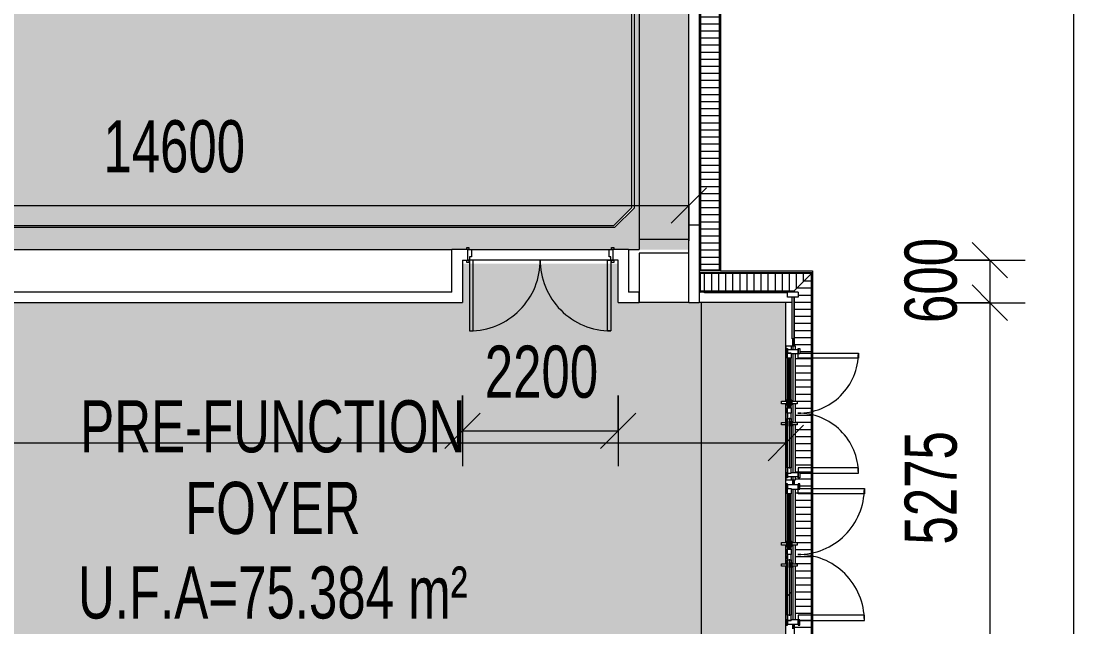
# Model space of a CAD drawing. Header units: millimetres. Extents: x 35540 to 832230, y -10956 to 416550.
# Drawn here: x 150592 to 165487, y 35020 to 43591 of the extents above; entities that cross this region are included whole.
import ezdxf

# ---------------------------------------------------------------- set-up
doc = ezdxf.new("R2010")
doc.units = ezdxf.units.MM
for name, color, linetype, lineweight in [('A-ANNO-DIMS', 211, 'Continuous', 5), ('A-ANNO-DIMS-500', 211, 'Continuous', 5), ('A-AREA-IDEN', 2, 'Continuous', 15), ('A-AREA-PATT', 32, 'Continuous', 5), ('A-DOOR', 31, 'Continuous', 5), ('A-DOOR-FRAM', 31, 'Continuous', 15), ('A-FLOR', 192, 'Continuous', 5), ('A-GLAZ-CURT', 52, 'Continuous', 5), ('A-GLAZ-CWMG', 51, 'Continuous', 5), ('A-WALL', 113, 'Continuous', 5), ('Q-CASE', 31, 'Continuous', 5), ('S-COLS', 52, 'Continuous', 5)]:
    doc.layers.add(name, color=color, linetype=linetype, lineweight=lineweight)
doc.styles.add('Arial', font='arial.ttf', dxfattribs={"width": 0.7, "height": 737.649701})
doc.dimstyles.new('Linear_-_1_5mm_Arial', dxfattribs={"dimscale": 304.8, "dimtxt": 750, "dimasz": 1.64042, "dimexe": 1.64042, "dimexo": 0.0625, "dimgap": 0.82021, "dimtad": 1, "dimdec": 0, "dimzin": 0, "dimdsep": 46, "dimtxsty": 'Arial', "dimblk1": 'OBLIQUE', "dimblk2": 'OBLIQUE', "dimsah": 1, "dimcen": 0.09, "dimadec": 0, "dimazin": 0, "dimtfac": 1, "dimtdec": 4, "dimtix": 1, "dimtmove": 0, "dimatfit": 3, "dimfxl": 1.64042, "dimfxlon": 1, "dimtvp": 1, "dimtolj": 1, "dimtzin": 0, "dimarcsym": 2})

# ---------------------------------------------------------------- blocks, each defined once
blk = doc.blocks.new('Rectangular Mullion - DLN_75 x 150mm _WD_-STUR_ OPENING-6630248-1_F U_F_A_')
at = {"layer": 'A-GLAZ-CWMG'}
for p, q in [((0, 75), (-75, 75)), ((-75, 75), (-75, -75)), ((0, 75), (0, -75)), ((-75, -75), (0, -75))]:
    blk.add_line(p, q, dxfattribs=at)
blk = doc.blocks.new('Rectangular Mullion - DLN_FRAME-11282500-1_F U_F_A_')
at = {"layer": 'A-GLAZ-CWMG'}
for p, q in [((87664, 36045), (87664, 35912)), ((87764, 36045), (87764, 35912)), ((87794, 36045), (87794, 35912)), ((87664, 35877), (87664, 35095)), ((87764, 35877), (87764, 35120)), ((87794, 35877), (87794, 35120))]:
    blk.add_line(p, q, dxfattribs=at)
blk = doc.blocks.new('Rectangular Mullion - DLN_FRAME-11282501-1_F U_F_A_')
at = {"layer": 'A-GLAZ-CWMG'}
for p, q in [((87664, 36995), (87664, 36212)), ((87764, 36970), (87764, 36212)), ((87794, 36970), (87794, 36212)), ((87664, 36177), (87664, 36045)), ((87764, 36177), (87764, 36045)), ((87794, 36177), (87794, 36045))]:
    blk.add_line(p, q, dxfattribs=at)
blk = doc.blocks.new('Rectangular Mullion - DLN_FRAME-V18-1_F U_F_A_')
at = {"layer": 'A-GLAZ-CWMG'}
for p, q in [((87664, 38045), (87664, 37912)), ((87764, 38045), (87764, 37912)), ((87794, 38045), (87794, 37912)), ((87664, 37877), (87664, 37095)), ((87764, 37877), (87764, 37205)), ((87794, 37877), (87794, 37205)), ((87737, 37095), (87664, 37095)), ((87737, 37145), (87737, 37095)), ((87764, 37095), (87737, 37095)), ((87764, 37145), (87764, 37095)), ((87794, 37095), (87764, 37095)), ((87794, 37145), (87794, 37095))]:
    blk.add_line(p, q, dxfattribs=at)
blk = doc.blocks.new('Rectangular Mullion - DLN_FRAME-V19-1_F U_F_A_')
at = {"layer": 'A-GLAZ-CWMG'}
for p, q in [((87664, 38995), (87737, 38995)), ((87664, 38995), (87664, 38212)), ((87737, 38995), (87764, 38995)), ((87737, 38995), (87737, 38945)), ((87764, 38995), (87794, 38995)), ((87764, 38995), (87764, 38945)), ((87764, 38885), (87764, 38212)), ((87794, 38995), (87794, 38945)), ((87794, 38885), (87794, 38212)), ((87664, 38177), (87664, 38045)), ((87764, 38177), (87764, 38045)), ((87794, 38177), (87794, 38045))]:
    blk.add_line(p, q, dxfattribs=at)
blk = doc.blocks.new('System Panel - _DLN__12_12mm laminated clear glass-12670549-1_F U_F_A_')
at = {"layer": 'A-GLAZ-CURT'}
for p, q in [((-294, 12), (294, 12)), ((-294, -12), (-294, 12)), ((294, -12), (294, 12)), ((294, -12), (-294, -12))]:
    blk.add_line(p, q, dxfattribs=at)
blk = doc.blocks.new('DLN-Double Door_X - Double Glazing Door-1700 x 2800 _WH_-AUTO-11148986-1_F U_F_A_')
at = {"layer": 'A-DOOR'}
for p, q in [((-167.5, 160), (-132.5, 160)), ((-167.5, 85), (-167.5, 160)), ((-132.5, 160), (-132.5, 85)), ((132.5, 85), (132.5, 160)), ((132.5, 160), (167.5, 160)), ((167.5, 160), (167.5, 85)), ((-775, 75), (-185, 75)), ((-185, 25), (-775, 25)), ((-185, 85), (-115, 85)), ((-185, 85), (-185, 75)), ((-115, 75), (-185, 75)), ((-185, 25), (-115, 25)), ((-185, 25), (-185, 15)), ((-115, 15), (-185, 15)), ((-167.5, -60), (-167.5, 15)), ((-132.5, 15), (-132.5, -60)), ((-115, 75), (-115, 85)), ((-115, 75), (-75, 75)), ((-115, 15), (-115, 25)), ((-75, 25), (-115, 25)), ((15, 80), (60, 80)), ((15, 80), (15, 75)), ((22.5, 85), (22.5, 80)), ((22.5, 85), (52.5, 85)), ((52.5, 85), (22.5, 85)), ((52.5, 80), (52.5, 85)), ((60, 75), (60, 80)), ((115, 75), (75, 75)), ((75, 25), (115, 25)), ((115, 85), (185, 85)), ((115, 85), (115, 75)), ((185, 75), (115, 75)), ((115, 25), (185, 25)), ((115, 25), (115, 15)), ((185, 15), (115, 15)), ((132.5, -60), (132.5, 15)), ((167.5, 15), (167.5, -60)), ((185, 75), (185, 85)), ((775, 75), (185, 75)), ((185, 15), (185, 25)), ((185, 25), (775, 25)), ((-850, -95), (-850, -925)), ((-775, -75), (-840, -75)), ((-775, -925), (-775, -75)), ((-132.5, -60), (-167.5, -60)), ((167.5, -60), (132.5, -60)), ((775, -75), (840, -75)), ((775, -925), (775, -75)), ((850, -95), (850, -925)), ((-850, -925), (-775, -925)), ((850, -925), (775, -925))]:
    blk.add_line(p, q, dxfattribs=at)
at = {"layer": 'A-DOOR', "lineweight": 15}
for p, q in [((-775, 75), (-850, 75)), ((-850, 75), (-850, 25)), ((-850, 25), (-775, 25)), ((-775, 25), (-775, 75)), ((-75, 55), (-775, 55)), ((-775, 55), (-775, 45)), ((-775, 45), (-75, 45)), ((0, 75), (-75, 75)), ((-75, 75), (-75, 25)), ((-75, 45), (-75, 55)), ((-75, 25), (0, 25)), ((0, 25), (0, 75)), ((0, 75), (75, 75)), ((0, 25), (0, 75)), ((75, 25), (0, 25)), ((75, 75), (75, 25)), ((75, 45), (75, 55)), ((75, 55), (775, 55)), ((775, 45), (75, 45)), ((775, 75), (850, 75)), ((775, 25), (775, 75)), ((775, 55), (775, 45)), ((850, 25), (775, 25)), ((850, 75), (850, 25))]:
    blk.add_line(p, q, dxfattribs=at)
at = {"layer": 'A-DOOR'}
for centre, start, end in [((-850, -75), 270, 0.5), ((850, -75), 179.5, 270)]:
    blk.add_arc(centre, 850, start, end, dxfattribs=at)
at = {"layer": 'A-DOOR-FRAM'}
for p, q in [((-915, 75), (-915, 95)), ((-915, 95), (-840, 95)), ((-840, 75), (-915, 75)), ((-900, 75), (-850, 75)), ((-900, -75), (-900, 75)), ((-850, 75), (-850, 25)), ((-850, 25), (-840, 25)), ((-840, 95), (-840, 75)), ((-840, 25), (-840, -75)), ((840, 95), (915, 95)), ((840, 75), (840, 95)), ((915, 75), (840, 75)), ((840, 25), (850, 25)), ((840, -75), (840, 25)), ((850, 75), (900, 75)), ((850, 25), (850, 75)), ((900, 75), (900, -75)), ((915, 95), (915, 75)), ((-915, -95), (-915, -75)), ((-915, -75), (-840, -75)), ((-840, -95), (-915, -95)), ((-840, -75), (-900, -75)), ((-840, -75), (-840, -95)), ((840, -75), (915, -75)), ((840, -95), (840, -75)), ((900, -75), (840, -75)), ((915, -95), (840, -95)), ((915, -75), (915, -95))]:
    blk.add_line(p, q, dxfattribs=at)
blk = doc.blocks.new('DLN-Double Door_X Corten_SingleDoorSwing - Double Glazing Door-1900 x 2800 _WH_ 2-18325793-1_F U_F_A_')
at = {"layer": 'A-DOOR'}
h = blk.add_hatch(dxfattribs=at)
h.set_pattern_fill('FP_16', color=256, style=0, pattern_type=2)
h.set_pattern_definition([(135, (109792.7, -87764.3), (-1237.437, -1237.437), []), (135, (107917.7, -87764.3), (-1237.437, -1237.437), [])])
h.paths.add_polyline_path([(860, -75), (860, -55), (75, -55), (75, -75), (516.9, -75)], flags=0)
h.paths.add_polyline_path([(860, -27), (860, -25), (75, -27), (75, -45), (860, -45)], flags=0)
for p, q in [((-935, 1010), (-860, 1010)), ((-935, 95), (-935, 1010)), ((-860, 1010), (-860, 75)), ((860, 1010), (860, 75)), ((935, 1010), (860, 1010)), ((935, 95), (935, 1010)), ((-860, 75), (-925, 75)), ((-167.5, 60), (-132.5, 60)), ((-167.5, -15), (-167.5, 60)), ((-132.5, 60), (-132.5, -15)), ((132.5, -15), (132.5, 60)), ((132.5, 60), (167.5, 60)), ((167.5, 60), (167.5, -15)), ((860, 75), (925, 75)), ((-185, -25), (-860, -25)), ((-860, -75), (-185, -75)), ((-185, -15), (-115, -15)), ((-185, -15), (-185, -25)), ((-115, -25), (-185, -25)), ((-185, -75), (-115, -75)), ((-185, -75), (-185, -85)), ((-115, -85), (-185, -85)), ((-167.5, -160), (-167.5, -85)), ((-132.5, -85), (-132.5, -160)), ((-115, -25), (-115, -15)), ((-75, -25), (-115, -25)), ((-115, -85), (-115, -75)), ((-115, -75), (-75, -75)), ((15, -75), (15, -80)), ((60, -80), (15, -80)), ((22.5, -80), (22.5, -85)), ((22.5, -85), (52.5, -85)), ((52.5, -85), (22.5, -85)), ((52.5, -85), (52.5, -80)), ((60, -80), (60, -75)), ((75, -25), (115, -25)), ((115, -75), (75, -75)), ((115, -15), (185, -15)), ((115, -15), (115, -25)), ((185, -25), (115, -25)), ((115, -75), (185, -75)), ((115, -75), (115, -85)), ((185, -85), (115, -85)), ((132.5, -160), (132.5, -85)), ((167.5, -85), (167.5, -160)), ((185, -25), (185, -15)), ((185, -25), (860, -25)), ((185, -85), (185, -75)), ((860, -75), (185, -75)), ((-132.5, -160), (-167.5, -160)), ((167.5, -160), (132.5, -160))]:
    blk.add_line(p, q, dxfattribs=at)
at = {"layer": 'A-DOOR', "lineweight": 15}
for p, q in [((-935, -75), (-935, -25)), ((-935, -25), (-860, -25)), ((-860, -75), (-935, -75)), ((-860, -25), (-860, -75)), ((-860, -45), (-75, -45)), ((-860, -55), (-860, -45)), ((-75, -55), (-860, -55)), ((-75, -75), (-75, -25)), ((-75, -25), (0, -25)), ((-75, -45), (-75, -55)), ((0, -75), (-75, -75)), ((0, -25), (0, -75)), ((75, -25), (0, -25)), ((0, -25), (0, -75)), ((0, -75), (75, -75)), ((75, -75), (75, -25)), ((860, -45), (75, -45)), ((75, -45), (75, -55)), ((75, -55), (860, -55)), ((935, -25), (860, -25)), ((860, -25), (860, -75)), ((860, -55), (860, -45)), ((860, -75), (935, -75)), ((935, -75), (935, -25))]:
    blk.add_line(p, q, dxfattribs=at)
at = {"layer": 'A-DOOR'}
for centre, start, end in [((-935, 75), 359.5, 90), ((935, 75), 90, 180.5)]:
    blk.add_arc(centre, 935, start, end, dxfattribs=at)
at = {"layer": 'A-DOOR-FRAM'}
for p, q in [((-925, 95), (-1000, 95)), ((-1000, 95), (-1000, 75)), ((-1000, 75), (-925, 75)), ((-985, 75), (-985, -75)), ((-925, 75), (-985, 75)), ((-925, 75), (-925, 95)), ((-925, -25), (-925, 75)), ((1000, 95), (925, 95)), ((925, 95), (925, 75)), ((925, 75), (1000, 75)), ((985, 75), (925, 75)), ((925, 75), (925, -25)), ((985, -75), (985, 75)), ((1000, 75), (1000, 95)), ((-925, -75), (-1000, -75)), ((-1000, -75), (-1000, -95)), ((-1000, -95), (-925, -95)), ((-985, -75), (-935, -75)), ((-935, -75), (-935, -25)), ((-935, -25), (-925, -25)), ((-925, -95), (-925, -75)), ((925, -25), (935, -25)), ((1000, -75), (925, -75)), ((925, -75), (925, -95)), ((925, -95), (1000, -95)), ((935, -25), (935, -75)), ((935, -75), (985, -75)), ((1000, -95), (1000, -75))]:
    blk.add_line(p, q, dxfattribs=at)
blk = doc.blocks.new('System Panel - _DLN__12_12mm laminated clear glass-6804565-1_F U_F_A_')
at = {"layer": 'A-GLAZ-CURT'}
for p, q in [((-587.5, 12.5), (587.5, 12.5)), ((-587.5, -12.5), (-587.5, 12.5)), ((587.5, -12.5), (587.5, 12.5)), ((587.5, -12.5), (-587.5, -12.5))]:
    blk.add_line(p, q, dxfattribs=at)
blk = doc.blocks.new('DLN-Surface Channel-L1 - 275x200 _WD_-12676935-1_F U_F_A_')
at = {"layer": 'Q-CASE'}
h = blk.add_hatch(dxfattribs=at)
h.set_pattern_fill('FP_21', color=256, style=0, pattern_type=2)
h.set_pattern_definition([(270, (73762.67, 0), (-100, -6e-15), [])])
h.paths.add_polyline_path([(15, 15), (260, 260), (-1315, 260), (-1315, 15), (-482, 15)], flags=0)
h = blk.add_hatch(dxfattribs=at)
h.set_pattern_fill('FP_22', color=256, style=0, pattern_type=2)
h.set_pattern_definition([(0, (73747.67, -85), (0, -100), [])])
h.paths.add_polyline_path([(15, -5415), (260, -5415), (260, 260), (15, 15), (15, 0), (75, 0), (75, -75), (15, -75), (15, -763), (30, -763), (30, -813), (75, -813), (75, -798), (95, -798), (95, -873), (30, -873), (30, -1545), (60, -1545), (60, -1580), (30, -1580), (30, -1845), (60, -1845), (60, -1880), (30, -1880), (30, -2553), (95, -2553), (95, -2628), (75, -2628), (75, -2613), (30, -2613), (30, -2663), (15, -2663), (15, -2728), (75, -2728), (75, -2713), (95, -2713), (95, -2788), (30, -2788), (30, -3545), (60, -3545), (60, -3580), (30, -3580), (30, -3845), (60, -3845), (60, -3880), (30, -3880), (30, -4638), (95, -4638), (95, -4713), (75, -4713), (75, -4698), (15, -4698), (15, -5277)], flags=0)
for p, q in [((-1315, 275), (-1325, 275)), ((-1315, 275), (-1315, 0)), ((-1315, 265), (-1315, 275)), ((-1315, 275), (275, 275)), ((-1315, 265), (265, 265)), ((260, 260), (-1315, 260)), ((-1315, 260), (-1315, 15)), ((15, 15), (260, 260)), ((260, 260), (15, 15)), ((260, -5415), (260, 260)), ((265, 265), (265, -5415)), ((275, -5415), (275, 275)), ((-1325, 0), (-1315, 0)), ((-1315, 15), (15, 15)), ((-1315, 0), (-1315, 10)), ((-1315, 10), (-1250, 10)), ((-1250, 0), (-1315, 0)), ((-75, 10), (10, 10)), ((10, 0), (10, 10)), ((15, 15), (15, 0)), ((15, -75), (15, -763)), ((0, -763), (0, -663)), ((10, -763), (10, -663)), ((0, -2728), (0, -2663)), ((10, -2728), (10, -2663)), ((15, -2663), (15, -2728)), ((0, -4763), (0, -4698)), ((10, -4763), (10, -4698)), ((15, -4698), (15, -5415)), ((0, -5415), (0, -5350)), ((10, -5415), (10, -5350)), ((0, -5415), (275, -5415)), ((0, -5425), (0, -5415)), ((10, -5415), (0, -5415)), ((15, -5415), (260, -5415)), ((265, -5415), (275, -5415)), ((275, -5425), (275, -5415))]:
    blk.add_line(p, q, dxfattribs=at)
blk = doc.blocks.new('DLN-Surface Channel-S1 - 300x200 _WD_-18251588-1_F U_F_A_')
at = {"layer": 'Q-CASE'}
h = blk.add_hatch(dxfattribs=at)
h.set_pattern_fill('FP_19', color=256, style=0, pattern_type=2)
h.set_pattern_definition([(270, (73747.67, 609.6), (100, 6e-15), [])])
h.paths.add_polyline_path([(5940, 135), (-5940, 135), (-5940, -135), (-3575, -135), (-3575, -27), (-3650, -27), (-3650, 48), (-3500, 48), (-3500, -27), (-3550, -27), (-3550, -135), (-3395, -135), (-3395, -27), (-3470, -27), (-3470, 48), (-3320, 48), (-3320, -27), (-3370, -27), (-3370, -135), (-3215, -135), (-3215, -27), (-3190, -27), (-3190, -135), (-3035, -135), (-3035, -27), (-3110, -27), (-3110, 48), (-2960, 48), (-2960, -27), (-3010, -27), (-3010, -135), (-2930, -135), (-2930, 48), (-2780, 48), (-2780, -135), (-2675, -135), (-2675, -27), (-2650, -27), (-2650, -135), (-2468, -135), (-2539, -35), (-2416, 51), (-2285, -135), (5940, -135)], flags=0)
for p, q in [((-5940, 150), (-5950, 150)), ((-5940, 150), (-5940, -150)), ((-5940, 140), (-5940, 150)), ((-5940, 150), (5940, 150)), ((5940, -150), (5940, 150)), ((5950, 150), (5940, 150)), ((5940, 150), (5940, 140)), ((5950, 150), (5950, -150)), ((-5940, 140), (5940, 140)), ((-5940, -135), (-5940, 135)), ((5940, 135), (-5940, 135)), ((5940, 135), (5940, -135)), ((-5940, -135), (-3575, -135)), ((-5940, -150), (-5940, -140)), ((-3575, -140), (-5940, -140)), ((-3550, -135), (-3395, -135)), ((-3395, -140), (-3550, -140)), ((-3370, -135), (-3215, -135)), ((-3215, -140), (-3370, -140)), ((-3190, -135), (-3035, -135)), ((-3035, -140), (-3190, -140)), ((-3010, -135), (-2930, -135)), ((-2930, -140), (-3010, -140)), ((-2780, -135), (-2675, -135)), ((-2675, -140), (-2780, -140)), ((-2650, -135), (-2468, -135)), ((-2465, -140), (-2650, -140)), ((-2285, -135), (5940, -135)), ((5940, -140), (-2282, -140)), ((5940, -140), (5940, -150)), ((-3700, -150), (-3575, -150)), ((-3550, -150), (-3395, -150)), ((-3370, -150), (-3215, -150)), ((-3190, -150), (-3035, -150)), ((-3010, -150), (-2930, -150)), ((-2780, -150), (-2675, -150)), ((-2650, -150), (-2458, -150)), ((-2275, -150), (-1315, -150)), ((-1240, -150), (-390, -150)), ((-315, -150), (5300, -150))]:
    blk.add_line(p, q, dxfattribs=at)
blk = doc.blocks.new('DLN-Double Door__X03_ - _M20_2000 x 2450 _WH_-16955061-1_F U_F_A_')
at = {"layer": 'A-DOOR'}
for p, q in [((-1000, 1075), (-950, 1075)), ((-1000, 75), (-1000, 1075)), ((-950, 1075), (-950, 75)), ((950, 1075), (950, 75)), ((1000, 1075), (950, 1075)), ((1000, 75), (1000, 1075)), ((-950, 75), (-1000, 75)), ((950, 75), (1000, 75))]:
    blk.add_line(p, q, dxfattribs=at)
for centre, start, end in [((-1000, 75), 359.5, 90), ((1000, 75), 90, 180.5)]:
    blk.add_arc(centre, 1000, start, end, dxfattribs=at)
at = {"layer": 'A-DOOR-FRAM'}
for p, q in [((-1040, 105), (-1010, 105)), ((-1040, 75), (-1040, 105)), ((-1010, 75), (-1040, 75)), ((-1025, 75), (-1000, 75)), ((-1025, -75), (-1025, 75)), ((-1010, 105), (-1010, 75)), ((-1000, 75), (-1000, 25)), ((-1000, 25), (-975, 25)), ((-975, 25), (-975, -75)), ((975, 25), (1000, 25)), ((975, -75), (975, 25)), ((1000, 75), (1025, 75)), ((1000, 25), (1000, 75)), ((1010, 75), (1010, 105)), ((1010, 105), (1040, 105)), ((1040, 75), (1010, 75)), ((1025, 75), (1025, -75)), ((1040, 105), (1040, 75)), ((-1040, -75), (-1010, -75)), ((-1040, -105), (-1040, -75)), ((-1010, -105), (-1040, -105)), ((-975, -75), (-1025, -75)), ((-1010, -75), (-1010, -105)), ((1025, -75), (975, -75)), ((1010, -105), (1010, -75)), ((1010, -75), (1040, -75)), ((1040, -105), (1010, -105)), ((1040, -75), (1040, -105))]:
    blk.add_line(p, q, dxfattribs=at)
blk = doc.blocks.new('DIMBLOCK61-1_F U_F_A_')
at = {"layer": 'A-ANNO-DIMS-500'}
for p, q in [((136987, 38122), (136987, 37122)), ((136987, 37622), (136987, 38122)), ((161412, 38122), (161412, 37122)), ((161412, 37622), (161412, 38122)), ((136987, 37622), (137237, 37872)), ((161412, 37622), (161662, 37872)), ((136987, 37622), (136737, 37372)), ((136987, 37622), (161412, 37622)), ((161412, 37622), (161162, 37372))]:
    blk.add_line(p, q, dxfattribs=at)
at = {"layer": 'A-ANNO-DIMS-500', "color": 0, "insert": (148219, 38829), "char_height": 737.6, "width": 2353.85, "attachment_point": 1, "line_spacing_factor": 0.938532, "style": 'Arial'}
blk.add_mtext('24425', dxfattribs=at)
blk = doc.blocks.new('_Oblique')
at = {"color": 0, "linetype": 'ByBlock', "lineweight": -2}
blk.add_line((-0.5, -0.5), (0.5, 0.5), dxfattribs=at)
blk = doc.blocks.new('DIMBLOCK75-1_F U_F_A_')
at = {"layer": 'A-ANNO-DIMS-500'}
for p, q in [((145437, 41481), (145437, 40481)), ((145437, 40981), (145437, 41481)), ((160037, 40481), (160037, 41481)), ((145437, 40981), (145687, 41231)), ((160037, 40981), (160287, 41231)), ((145437, 40981), (145187, 40731)), ((145437, 40981), (160037, 40981)), ((160037, 40981), (159787, 40731)), ((160037, 40981), (160037, 40481))]:
    blk.add_line(p, q, dxfattribs=at)
at = {"layer": 'A-ANNO-DIMS-500', "color": 0, "insert": (151756, 42188), "char_height": 737.6, "width": 2353.85, "attachment_point": 1, "line_spacing_factor": 0.938532, "style": 'Arial'}
blk.add_mtext('14600', dxfattribs=at)
blk = doc.blocks.new('DIMBLOCK78-1_F U_F_A_')
at = {"layer": 'A-ANNO-DIMS-500'}
for p, q in [((156837, 38294), (156837, 37294)), ((156837, 37794), (156837, 38294)), ((159037, 38294), (159037, 37294)), ((159037, 37794), (159037, 38294)), ((156837, 37794), (157087, 38044)), ((159037, 37794), (159287, 38044)), ((156837, 37794), (156587, 37544)), ((156837, 37794), (159037, 37794)), ((159037, 37794), (158787, 37544))]:
    blk.add_line(p, q, dxfattribs=at)
at = {"layer": 'A-ANNO-DIMS-500', "color": 0, "insert": (157152, 39000), "char_height": 737.6, "width": 1883.08, "attachment_point": 1, "line_spacing_factor": 0.938532, "style": 'Arial'}
blk.add_mtext('2200', dxfattribs=at)
blk = doc.blocks.new('DIMBLOCK79-1_F U_F_A_')
at = {"layer": 'A-ANNO-DIMS-500'}
for p, q in [((164297, 40207), (164047, 40457)), ((163797, 40207), (164797, 40207)), ((164297, 40207), (163797, 40207)), ((164297, 40207), (164297, 39607)), ((164297, 40207), (164547, 39957)), ((164297, 39607), (164047, 39857)), ((163797, 39607), (164797, 39607)), ((164297, 39607), (163797, 39607)), ((164297, 39607), (164547, 39357))]:
    blk.add_line(p, q, dxfattribs=at)
at = {"layer": 'A-ANNO-DIMS-500', "color": 0, "insert": (163091, 39319), "char_height": 737.6, "width": 1412.31, "attachment_point": 1, "rotation": 90, "line_spacing_factor": 0.938532, "style": 'Arial'}
blk.add_mtext('600', dxfattribs=at)
blk = doc.blocks.new('DIMBLOCK80-1_F U_F_A_')
at = {"layer": 'A-ANNO-DIMS-500'}
for p, q in [((164297, 39607), (164047, 39857)), ((163797, 39607), (164797, 39607)), ((164297, 39607), (163797, 39607)), ((164297, 39607), (164297, 34332)), ((164297, 39607), (164547, 39357)), ((164297, 34332), (164047, 34582)), ((163797, 34332), (164797, 34332)), ((164297, 34332), (163797, 34332)), ((164297, 34332), (164547, 34082))]:
    blk.add_line(p, q, dxfattribs=at)
at = {"layer": 'A-ANNO-DIMS-500', "color": 0, "insert": (163091, 36185), "char_height": 737.6, "width": 1883.08, "attachment_point": 1, "rotation": 90, "line_spacing_factor": 0.938532, "style": 'Arial'}
blk.add_mtext('5275', dxfattribs=at)

msp = doc.modelspace()

# ---------------------------------------------------------------- hatches: boundary and pattern name
at = {"layer": 'A-AREA-PATT'}
h = msp.add_hatch(color=231, dxfattribs=at)
h.paths.add_polyline_path([(159118.2, 40357.5), (160037, 40357.5), (160037, 48177.3), (159568.9, 47849.5), (159482.9, 47972.4), (160037, 48360.4), (160037, 48657.5), (159459.5, 48657.5), (159459.5, 48607.5), (159384.5, 48607.5), (159384.5, 48757.5), (159459.5, 48757.5), (159459.5, 48682.5), (160037, 48682.5), (160037, 48787.5), (159384.5, 48787.5), (159384.5, 48937.5), (160037, 48937.5), (160037, 49017.5), (159459.5, 49017.5), (159459.5, 48967.5), (159384.5, 48967.5), (159384.5, 49117.5), (159459.5, 49117.5), (159459.5, 49042.5), (160037, 49042.5), (160037, 49197.5), (159459.5, 49197.5), (159459.5, 49147.5), (159384.5, 49147.5), (159384.5, 49297.5), (159459.5, 49297.5), (159459.5, 49222.5), (160037, 49222.5), (160037, 49377.5), (159459.5, 49377.5), (159459.5, 49327.5), (159384.5, 49327.5), (159384.5, 49477.5), (159459.5, 49477.5), (159459.5, 49402.5), (160037, 49402.5), (160037, 49557.5), (159459.5, 49557.5), (159459.5, 49507.5), (159384.5, 49507.5), (159384.5, 49657.5), (159459.5, 49657.5), (159459.5, 49582.5), (160037, 49582.5), (160037, 49707.5), (159437, 49707.5), (159437, 51407.5), (145437, 51407.5), (145437, 40357.5), (146227, 40357.5), (146227, 40387.5), (146257, 40387.5), (146257, 40357.5), (148277, 40357.5), (148277, 40387.5), (148307, 40387.5), (148307, 40357.5), (156897, 40357.5), (156897, 40387.5), (156927, 40387.5), (156927, 40357.5), (158947, 40357.5), (158947, 40387.5), (158977, 40387.5), (158977, 40357.5), (159037, 40357.5)], flags=0)
h.paths.add_polyline_path([(148517, 40668.5), (146077.5, 40668.5), (145803, 40943.1), (145803, 50906.9), (146003.5, 51107.5), (159063.4, 51107.5), (159264, 50906.9), (159264, 40943.1), (158989.4, 40668.5), (149037, 40668.5)], flags=0)
h.paths.add_polyline_path([(146090, 40698.5), (158977, 40698.5), (159234, 40955.5), (159234, 50894.5), (159051, 51077.5), (146016, 51077.5), (145833, 50894.5), (145833, 40955.5), (146077.5, 40710.9)], flags=0)
msp.add_hatch(color=231, dxfattribs=at).paths.add_polyline_path([(158271.2, 34332.5), (161412, 34332.5), (161412, 35877.5), (161352, 35877.5), (161352, 35912.5), (161412, 35912.5), (161412, 36177.5), (161352, 36177.5), (161352, 36212.5), (161412, 36212.5), (161412, 37877.5), (161352, 37877.5), (161352, 37912.5), (161412, 37912.5), (161412, 38177.5), (161352, 38177.5), (161352, 38212.5), (161412, 38212.5), (161412, 39607.5), (159037, 39607.5), (159037, 40157.5), (156837, 40157.5), (156837, 39607.5), (148367, 39607.5), (148367, 40157.5), (146167, 40157.5), (146167, 37257.5), (149137, 37257.5), (149137, 36807.5), (149092, 36807.5), (149092, 36707.5), (149037, 36707.5), (149037, 34507.5), (149092, 34507.5), (149092, 34407.5), (149137, 34407.5), (149137, 34332.5), (156612, 34332.5), (156612, 34532.5), (156618, 34532.5), (156618, 34338.5), (156712, 34338.5), (156712, 34332.5), (157843.5, 34332.5)], flags=0)

# ---------------------------------------------------------------- linework, layer by layer
at = {"layer": 'A-FLOR'}
for p, q in [((160487, 51957.5), (160487, 40057.5)), ((159337, 49707.5), (159337, 40357.5)), ((165487, 23740.5), (165487, 48707.7)), ((160037, 40707.5), (160037, 46322.5)), ((159337, 40507.5), (160037, 40507.5)), ((149787, 40357.5), (156687, 40357.5)), ((156962, 40357.5), (158912, 40357.5)), ((159187, 40357.5), (159337, 40357.5)), ((158937, 40207.5), (156937, 40207.5)), ((160487, 40057.5), (161787, 40057.5)), ((161787, 40057.5), (161787, 34632.5)), ((161499.5, 39607.5), (160187, 39607.5)), ((160212, 39607.5), (160212, 34332.5)), ((161412, 38212.5), (161412, 39607.5)), ((161412, 37912.5), (161412, 38177.5)), ((161412, 36212.5), (161412, 37877.5)), ((161412, 35912.5), (161412, 36177.5)), ((161412, 34332.5), (161412, 35877.5))]:
    msp.add_line(p, q, dxfattribs=at)
at = {"layer": 'A-WALL', "lineweight": 18}
for p, q in [((159234, 40955.5), (159234, 50894.5)), ((159264, 50906.9), (159264, 40943.1)), ((158977, 40698.5), (159234, 40955.5)), ((159264, 40943.1), (158989.4, 40668.5)), ((158989.4, 40668.5), (146077.5, 40668.5)), ((146090, 40698.5), (158977, 40698.5)), ((160037, 39607.5), (160037, 40707.5)), ((160037, 40707.5), (160187, 40707.5)), ((160187, 40707.5), (160187, 39607.5)), ((156687, 39757.5), (156687, 40357.5)), ((156897, 40357.5), (156687, 40357.5)), ((159187, 40357.5), (158977, 40357.5)), ((159187, 40357.5), (159187, 39757.5)), ((156837, 40207.5), (156837, 39607.5)), ((156837, 40207.5), (156897, 40207.5)), ((159037, 40207.5), (158977, 40207.5)), ((159037, 39607.5), (159037, 40207.5)), ((156687, 39757.5), (149787, 39757.5)), ((159337, 39757.5), (159187, 39757.5)), ((159337, 39607.5), (159337, 39757.5)), ((149787, 39607.5), (156837, 39607.5)), ((159037, 39607.5), (159337, 39607.5)), ((160037, 39607.5), (160187, 39607.5))]:
    msp.add_line(p, q, dxfattribs=at)
at = {"layer": 'A-WALL'}
for p, q in [((160037, 40707.5), (160037, 46322.5)), ((160187, 46322.5), (160187, 40707.5)), ((156962, 40357.5), (158912, 40357.5))]:
    msp.add_line(p, q, dxfattribs=at)
at = {"layer": 'S-COLS', "color": 253, "lineweight": 20}
for p, q in [((160037, 40307.5), (159337, 40307.5)), ((159337, 40307.5), (159337, 39607.5)), ((160037, 39607.5), (160037, 40307.5)), ((160037, 39607.5), (159337, 39607.5))]:
    msp.add_line(p, q, dxfattribs=at)

# ---------------------------------------------------------------- block references
at = {"layer": 'A-DOOR'}
for name, p, rotation in [('DLN-Double Door__X03_ - _M20_2000 x 2450 _WH_-16955061-1_F U_F_A_', (157937, 40282.5), 180), ('DLN-Double Door_X - Double Glazing Door-1700 x 2800 _WH_-AUTO-11148986-1_F U_F_A_', (161512, 38045), 90), ('DLN-Double Door_X Corten_SingleDoorSwing - Double Glazing Door-1900 x 2800 _WH_ 2-18325793-1_F U_F_A_', (161512, 36045), 270)]:
    msp.add_blockref(name, p, dxfattribs=dict(at, rotation=rotation))
at = {"layer": 'A-GLAZ-CURT'}
msp.add_blockref('System Panel - _DLN__12_12mm laminated clear glass-6804565-1_F U_F_A_', (160849.5, 39757.5), dxfattribs=at)
at = {"layer": 'A-GLAZ-CURT', "rotation": 90}
msp.add_blockref('System Panel - _DLN__12_12mm laminated clear glass-12670549-1_F U_F_A_', (161512, 39388.7), dxfattribs=at)
at = {"layer": 'A-GLAZ-CWMG', "extrusion": (0, 0, -1), "rotation": 90.00000000000001}
msp.add_blockref('Rectangular Mullion - DLN_75 x 150mm _WD_-STUR_ OPENING-6630248-1_F U_F_A_', (-161512, 39757.5), dxfattribs=at)
at = {"layer": 'A-GLAZ-CWMG'}
for name in ['Rectangular Mullion - DLN_FRAME-V19-1_F U_F_A_', 'Rectangular Mullion - DLN_FRAME-V18-1_F U_F_A_', 'Rectangular Mullion - DLN_FRAME-11282501-1_F U_F_A_', 'Rectangular Mullion - DLN_FRAME-11282500-1_F U_F_A_']:
    msp.add_blockref(name, (73747.7, 0), dxfattribs=at)
at = {"layer": 'Q-CASE', "rotation": 270.0000000000007}
msp.add_blockref('DLN-Surface Channel-S1 - 300x200 _WD_-18251588-1_F U_F_A_', (160337, 46007.5), dxfattribs=at)
at = {"layer": 'Q-CASE'}
msp.add_blockref('DLN-Surface Channel-L1 - 275x200 _WD_-12676935-1_F U_F_A_', (161512, 39757.5), dxfattribs=at)

# ---------------------------------------------------------------- texts
at = {"layer": 'A-AREA-IDEN', "lineweight": 5, "char_height": 737.65, "attachment_point": 2, "line_spacing_factor": 0.938532, "style": 'Arial'}
for s, insert, width in [('PRE-FUNCTION\\PFOYER', (154153.6, 38226.6), 6417), ('U.F.A=75.384 m²', (154153.6, 35876.6), 6507)]:
    msp.add_mtext(s, dxfattribs=dict(at, insert=insert, width=width))

# ---------------------------------------------------------------- dimensions: what is measured, and where the dimension line sits
at = {"layer": 'A-ANNO-DIMS'}
for base, p1, p2, override, picture, middle in [((160037, 40981.2), (145437, 41481.2), (160037, 40481.2), {"dimpost": '<>', "dimfxl": 14634.206504}, 'DIMBLOCK75-1_F U_F_A_', (152737, 41607.8)), ((159037, 37793.6), (156837, 38293.6), (159037, 38293.6), {"dimpost": '<>', "dimfxl": 2200}, 'DIMBLOCK78-1_F U_F_A_', (157937, 38420.2)), ((161412, 37621.9), (136987, 38121.9), (161412, 38121.9), {"dimpost": '<>', "dimfxl": 24424.999999}, 'DIMBLOCK61-1_F U_F_A_', (149199.5, 38248.5))]:
    dim = msp.add_linear_dim(base=base, p1=p1, p2=p2, dimstyle='Linear_-_1_5mm_Arial', override=override, dxfattribs=at)
    dim.commit()
    dim.dimension.update_dxf_attribs({"geometry": picture, "text_midpoint": middle})
for base, p1, p2, override, picture, middle in [((164297.5, 39607.5), (163797.5, 40207.5), (163797.5, 39607.5), {"dimpost": '<>', "dimfxl": 600}, 'DIMBLOCK79-1_F U_F_A_', (163670.9, 39907.5)), ((164297.5, 34332.5), (163797.5, 39607.5), (163797.5, 34332.5), {"dimpost": '<>', "dimfxl": 5275}, 'DIMBLOCK80-1_F U_F_A_', (163670.9, 36970))]:
    dim = msp.add_linear_dim(base=base, p1=p1, p2=p2, angle=90, dimstyle='Linear_-_1_5mm_Arial', override=override, dxfattribs=at)
    dim.commit()
    dim.dimension.update_dxf_attribs({"geometry": picture, "text_midpoint": middle})

doc.saveas('drawing.dxf')
